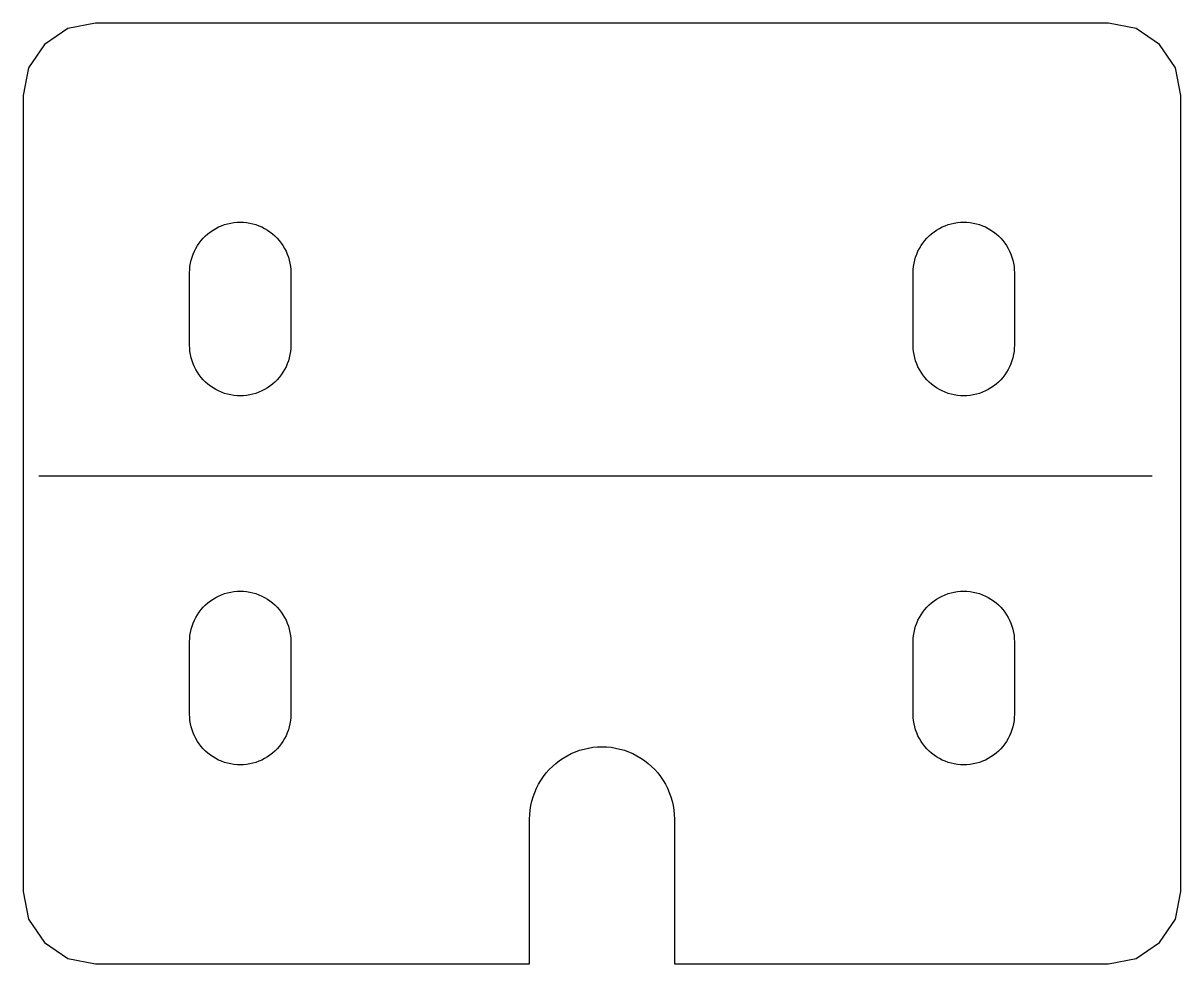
# Model space of a CAD drawing. Extents: x -40 to 40, y 33.5 to 98.5.
import ezdxf

# ---------------------------------------------------------------- set-up
doc = ezdxf.new("R2010")
doc.units = 0
doc.layers.get('0').update_dxf_attribs({"linetype": 'CONTINUOUS'})

msp = doc.modelspace()

# ---------------------------------------------------------------- linework, layer by layer
at = {"color": 7}
for points in [[(-5, 43.5), (-4.99013, 43.814), (-4.96057, 44.1267), (-4.91142, 44.4369), (-4.84291, 44.7435), (-4.75528, 45.0451), (-4.64888, 45.3406), (-4.52412, 45.6289), (-4.38153, 45.9088), (-4.22163, 46.1791), (-4.04507, 46.4389), (-3.85255, 46.6871), (-3.64484, 46.9227), (-3.42273, 47.1449), (-3.18712, 47.3526), (-2.93892, 47.5451), (-2.67912, 47.7216), (-2.40877, 47.8815), (-2.12889, 48.0241), (-1.84062, 48.1489), (-1.54507, 48.2553), (-1.24344, 48.3429), (-0.9369, 48.4114), (-0.62666, 48.4606), (-0.31395, 48.4901), (0, 48.5), (0.31395, 48.4901), (0.62666, 48.4606), (0.9369, 48.4114), (1.24344, 48.3429), (1.54507, 48.2553), (1.84062, 48.1489), (2.12889, 48.0241), (2.40877, 47.8815), (2.67912, 47.7216), (2.93892, 47.5451), (3.18712, 47.3526), (3.42273, 47.1449), (3.64484, 46.9227), (3.85255, 46.6871), (4.04507, 46.4389), (4.22163, 46.1791), (4.38153, 45.9088), (4.52412, 45.6289), (4.64888, 45.3406), (4.75528, 45.0451), (4.84291, 44.7435), (4.91142, 44.4369), (4.96057, 44.1267), (4.99013, 43.814), (5, 43.5), (5, 33.5), (35, 33.5), (36.9134, 33.8806), (38.5355, 34.9645), (39.6194, 36.5866), (40, 38.5), (40, 93.5), (39.6194, 95.4134), (38.5355, 97.0355), (36.9134, 98.1194), (35, 98.5), (-35, 98.5), (-36.9134, 98.1194), (-38.5355, 97.0355), (-39.6194, 95.4134), (-40, 93.5), (-40, 38.5), (-39.6194, 36.5866), (-38.5355, 34.9645), (-36.9134, 33.8806), (-35, 33.5), (-5, 33.5)], [(-25.2198, 72.7569), (-25.4387, 72.77759), (-25.6558, 72.81198), (-25.8704, 72.85995), (-26.0816, 72.9213), (-26.2884, 72.99577), (-26.4902, 73.0831), (-26.6861, 73.18292), (-26.8754, 73.29485), (-27.0572, 73.41843), (-27.231, 73.55319), (-27.3959, 73.69861), (-27.5514, 73.85408), (-27.6968, 74.01901), (-27.8316, 74.19275), (-27.9551, 74.3746), (-28.0671, 74.56386), (-28.1669, 74.75977), (-28.2542, 74.96156), (-28.3287, 75.16843), (-28.39, 75.37958), (-28.438, 75.59416), (-28.4724, 75.81133), (-28.4931, 76.0302), (-28.5, 76.25), (-28.5, 81.25), (-28.4931, 81.4698), (-28.4724, 81.6887), (-28.438, 81.9058), (-28.39, 82.1204), (-28.3287, 82.3316), (-28.2542, 82.5384), (-28.1669, 82.7402), (-28.0671, 82.9361), (-27.9551, 83.1254), (-27.8316, 83.3072), (-27.6968, 83.481), (-27.5514, 83.6459), (-27.3959, 83.8014), (-27.231, 83.9468), (-27.0572, 84.0816), (-26.8754, 84.2051), (-26.6861, 84.3171), (-26.4902, 84.4169), (-26.2884, 84.5042), (-26.0816, 84.5787), (-25.8704, 84.64), (-25.6558, 84.688), (-25.4387, 84.7224), (-25.2198, 84.7431), (-25, 84.75), (-24.7802, 84.7431), (-24.5613, 84.7224), (-24.3442, 84.688), (-24.1296, 84.64), (-23.9184, 84.5787), (-23.7116, 84.5042), (-23.5098, 84.4169), (-23.3139, 84.3171), (-23.1246, 84.2051), (-22.9427, 84.0816), (-22.769, 83.9468), (-22.6041, 83.8014), (-22.4486, 83.6459), (-22.3032, 83.481), (-22.1684, 83.3072), (-22.0448, 83.1254), (-21.9329, 82.9361), (-21.8331, 82.7402), (-21.7458, 82.5384), (-21.6713, 82.3316), (-21.61, 82.1204), (-21.562, 81.9058), (-21.5276, 81.6887), (-21.5069, 81.4698), (-21.5, 81.25), (-21.5, 76.25), (-21.5069, 76.0302), (-21.5276, 75.81133), (-21.562, 75.59416), (-21.61, 75.37958), (-21.6713, 75.16843), (-21.7458, 74.96156), (-21.8331, 74.75977), (-21.9329, 74.56386), (-22.0448, 74.3746), (-22.1684, 74.19275), (-22.3032, 74.01901), (-22.4486, 73.85408), (-22.6041, 73.69861), (-22.769, 73.55319), (-22.9427, 73.41843), (-23.1246, 73.29485), (-23.3139, 73.18292), (-23.5098, 73.0831), (-23.7116, 72.99577), (-23.9184, 72.9213), (-24.1296, 72.85995), (-24.3442, 72.81198), (-24.5613, 72.77759), (-24.7802, 72.7569), (-25, 72.75)], [(24.7802, 72.7569), (24.5613, 72.77759), (24.3442, 72.81198), (24.1296, 72.85995), (23.9184, 72.9213), (23.7116, 72.99577), (23.5098, 73.0831), (23.3139, 73.18292), (23.1246, 73.29485), (22.9427, 73.41843), (22.769, 73.55319), (22.6041, 73.69861), (22.4486, 73.85408), (22.3032, 74.01901), (22.1684, 74.19275), (22.0448, 74.3746), (21.9329, 74.56386), (21.8331, 74.75977), (21.7458, 74.96156), (21.6713, 75.16843), (21.61, 75.37958), (21.562, 75.59416), (21.5276, 75.81133), (21.5069, 76.0302), (21.5, 76.25), (21.5, 81.25), (21.5069, 81.4698), (21.5276, 81.6887), (21.562, 81.9058), (21.61, 82.1204), (21.6713, 82.3316), (21.7458, 82.5384), (21.8331, 82.7402), (21.9329, 82.9361), (22.0448, 83.1254), (22.1684, 83.3072), (22.3032, 83.481), (22.4486, 83.6459), (22.6041, 83.8014), (22.769, 83.9468), (22.9427, 84.0816), (23.1246, 84.2051), (23.3139, 84.3171), (23.5098, 84.4169), (23.7116, 84.5042), (23.9184, 84.5787), (24.1296, 84.64), (24.3442, 84.688), (24.5613, 84.7224), (24.7802, 84.7431), (25, 84.75), (25.2198, 84.7431), (25.4387, 84.7224), (25.6558, 84.688), (25.8704, 84.64), (26.0816, 84.5787), (26.2884, 84.5042), (26.4902, 84.4169), (26.6861, 84.3171), (26.8754, 84.2051), (27.0572, 84.0816), (27.231, 83.9468), (27.3959, 83.8014), (27.5514, 83.6459), (27.6968, 83.481), (27.8316, 83.3072), (27.9551, 83.1254), (28.0671, 82.9361), (28.1669, 82.7402), (28.2542, 82.5384), (28.3287, 82.3316), (28.39, 82.1204), (28.438, 81.9058), (28.4724, 81.6887), (28.4931, 81.4698), (28.5, 81.25), (28.5, 76.25), (28.4931, 76.0302), (28.4724, 75.81133), (28.438, 75.59416), (28.39, 75.37958), (28.3287, 75.16843), (28.2542, 74.96156), (28.1669, 74.75977), (28.0671, 74.56386), (27.9551, 74.3746), (27.8316, 74.19275), (27.6968, 74.01901), (27.5514, 73.85408), (27.3959, 73.69861), (27.231, 73.55319), (27.0572, 73.41843), (26.8754, 73.29485), (26.6861, 73.18292), (26.4902, 73.0831), (26.2884, 72.99577), (26.0816, 72.9213), (25.8704, 72.85995), (25.6558, 72.81198), (25.4387, 72.77759), (25.2198, 72.7569), (25, 72.75)], [(-25.2198, 47.2569), (-25.4387, 47.2776), (-25.6558, 47.312), (-25.8704, 47.36), (-26.0816, 47.4213), (-26.2884, 47.4958), (-26.4902, 47.5831), (-26.6861, 47.6829), (-26.8754, 47.7949), (-27.0572, 47.9184), (-27.231, 48.0532), (-27.3959, 48.1986), (-27.5514, 48.3541), (-27.6968, 48.519), (-27.8316, 48.6928), (-27.9551, 48.8746), (-28.0671, 49.0639), (-28.1669, 49.2598), (-28.2542, 49.4616), (-28.3287, 49.6684), (-28.39, 49.8796), (-28.438, 50.0942), (-28.4724, 50.3113), (-28.4931, 50.5302), (-28.5, 50.75), (-28.5, 55.75), (-28.4931, 55.9698), (-28.4724, 56.18867), (-28.438, 56.40584), (-28.39, 56.62042), (-28.3287, 56.83157), (-28.2542, 57.03844), (-28.1669, 57.24023), (-28.0671, 57.43614), (-27.9551, 57.6254), (-27.8316, 57.80725), (-27.6968, 57.98099), (-27.5514, 58.14592), (-27.3959, 58.30139), (-27.231, 58.44681), (-27.0572, 58.58157), (-26.8754, 58.70515), (-26.6861, 58.81708), (-26.4902, 58.9169), (-26.2884, 59.00423), (-26.0816, 59.0787), (-25.8704, 59.14005), (-25.6558, 59.18802), (-25.4387, 59.22241), (-25.2198, 59.2431), (-25, 59.25), (-24.7802, 59.2431), (-24.5613, 59.22241), (-24.3442, 59.18802), (-24.1296, 59.14005), (-23.9184, 59.0787), (-23.7116, 59.00423), (-23.5098, 58.9169), (-23.3139, 58.81708), (-23.1246, 58.70515), (-22.9427, 58.58157), (-22.769, 58.44681), (-22.6041, 58.30139), (-22.4486, 58.14592), (-22.3032, 57.98099), (-22.1684, 57.80725), (-22.0448, 57.6254), (-21.9329, 57.43614), (-21.8331, 57.24023), (-21.7458, 57.03844), (-21.6713, 56.83157), (-21.61, 56.62042), (-21.562, 56.40584), (-21.5276, 56.18867), (-21.5069, 55.9698), (-21.5, 55.75), (-21.5, 50.75), (-21.5069, 50.5302), (-21.5276, 50.3113), (-21.562, 50.0942), (-21.61, 49.8796), (-21.6713, 49.6684), (-21.7458, 49.4616), (-21.8331, 49.2598), (-21.9329, 49.0639), (-22.0448, 48.8746), (-22.1684, 48.6928), (-22.3032, 48.519), (-22.4486, 48.3541), (-22.6041, 48.1986), (-22.769, 48.0532), (-22.9427, 47.9184), (-23.1246, 47.7949), (-23.3139, 47.6829), (-23.5098, 47.5831), (-23.7116, 47.4958), (-23.9184, 47.4213), (-24.1296, 47.36), (-24.3442, 47.312), (-24.5613, 47.2776), (-24.7802, 47.2569), (-25, 47.25)], [(24.7802, 47.2569), (24.5613, 47.2776), (24.3442, 47.312), (24.1296, 47.36), (23.9184, 47.4213), (23.7116, 47.4958), (23.5098, 47.5831), (23.3139, 47.6829), (23.1246, 47.7949), (22.9427, 47.9184), (22.769, 48.0532), (22.6041, 48.1986), (22.4486, 48.3541), (22.3032, 48.519), (22.1684, 48.6928), (22.0448, 48.8746), (21.9329, 49.0639), (21.8331, 49.2598), (21.7458, 49.4616), (21.6713, 49.6684), (21.61, 49.8796), (21.562, 50.0942), (21.5276, 50.3113), (21.5069, 50.5302), (21.5, 50.75), (21.5, 55.75), (21.5069, 55.9698), (21.5276, 56.18867), (21.562, 56.40584), (21.61, 56.62042), (21.6713, 56.83157), (21.7458, 57.03844), (21.8331, 57.24023), (21.9329, 57.43614), (22.0448, 57.6254), (22.1684, 57.80725), (22.3032, 57.98099), (22.4486, 58.14592), (22.6041, 58.30139), (22.769, 58.44681), (22.9427, 58.58157), (23.1246, 58.70515), (23.3139, 58.81708), (23.5098, 58.9169), (23.7116, 59.00423), (23.9184, 59.0787), (24.1296, 59.14005), (24.3442, 59.18802), (24.5613, 59.22241), (24.7802, 59.2431), (25, 59.25), (25.2198, 59.2431), (25.4387, 59.22241), (25.6558, 59.18802), (25.8704, 59.14005), (26.0816, 59.0787), (26.2884, 59.00423), (26.4902, 58.9169), (26.6861, 58.81708), (26.8754, 58.70515), (27.0572, 58.58157), (27.231, 58.44681), (27.3959, 58.30139), (27.5514, 58.14592), (27.6968, 57.98099), (27.8316, 57.80725), (27.9551, 57.6254), (28.0671, 57.43614), (28.1669, 57.24023), (28.2542, 57.03844), (28.3287, 56.83157), (28.39, 56.62042), (28.438, 56.40584), (28.4724, 56.18867), (28.4931, 55.9698), (28.5, 55.75), (28.5, 50.75), (28.4931, 50.5302), (28.4724, 50.3113), (28.438, 50.0942), (28.39, 49.8796), (28.3287, 49.6684), (28.2542, 49.4616), (28.1669, 49.2598), (28.0671, 49.0639), (27.9551, 48.8746), (27.8316, 48.6928), (27.6968, 48.519), (27.5514, 48.3541), (27.3959, 48.1986), (27.231, 48.0532), (27.0572, 47.9184), (26.8754, 47.7949), (26.6861, 47.6829), (26.4902, 47.5831), (26.2884, 47.4958), (26.0816, 47.4213), (25.8704, 47.36), (25.6558, 47.312), (25.4387, 47.2776), (25.2198, 47.2569), (25, 47.25)]]:
    msp.add_lwpolyline(points, close=True, dxfattribs=at)
at = {"color": 1}
msp.add_lwpolyline([(38.02339, 67.18923), (-38.92689, 67.18923)], dxfattribs=at)

doc.saveas('drawing.dxf')
